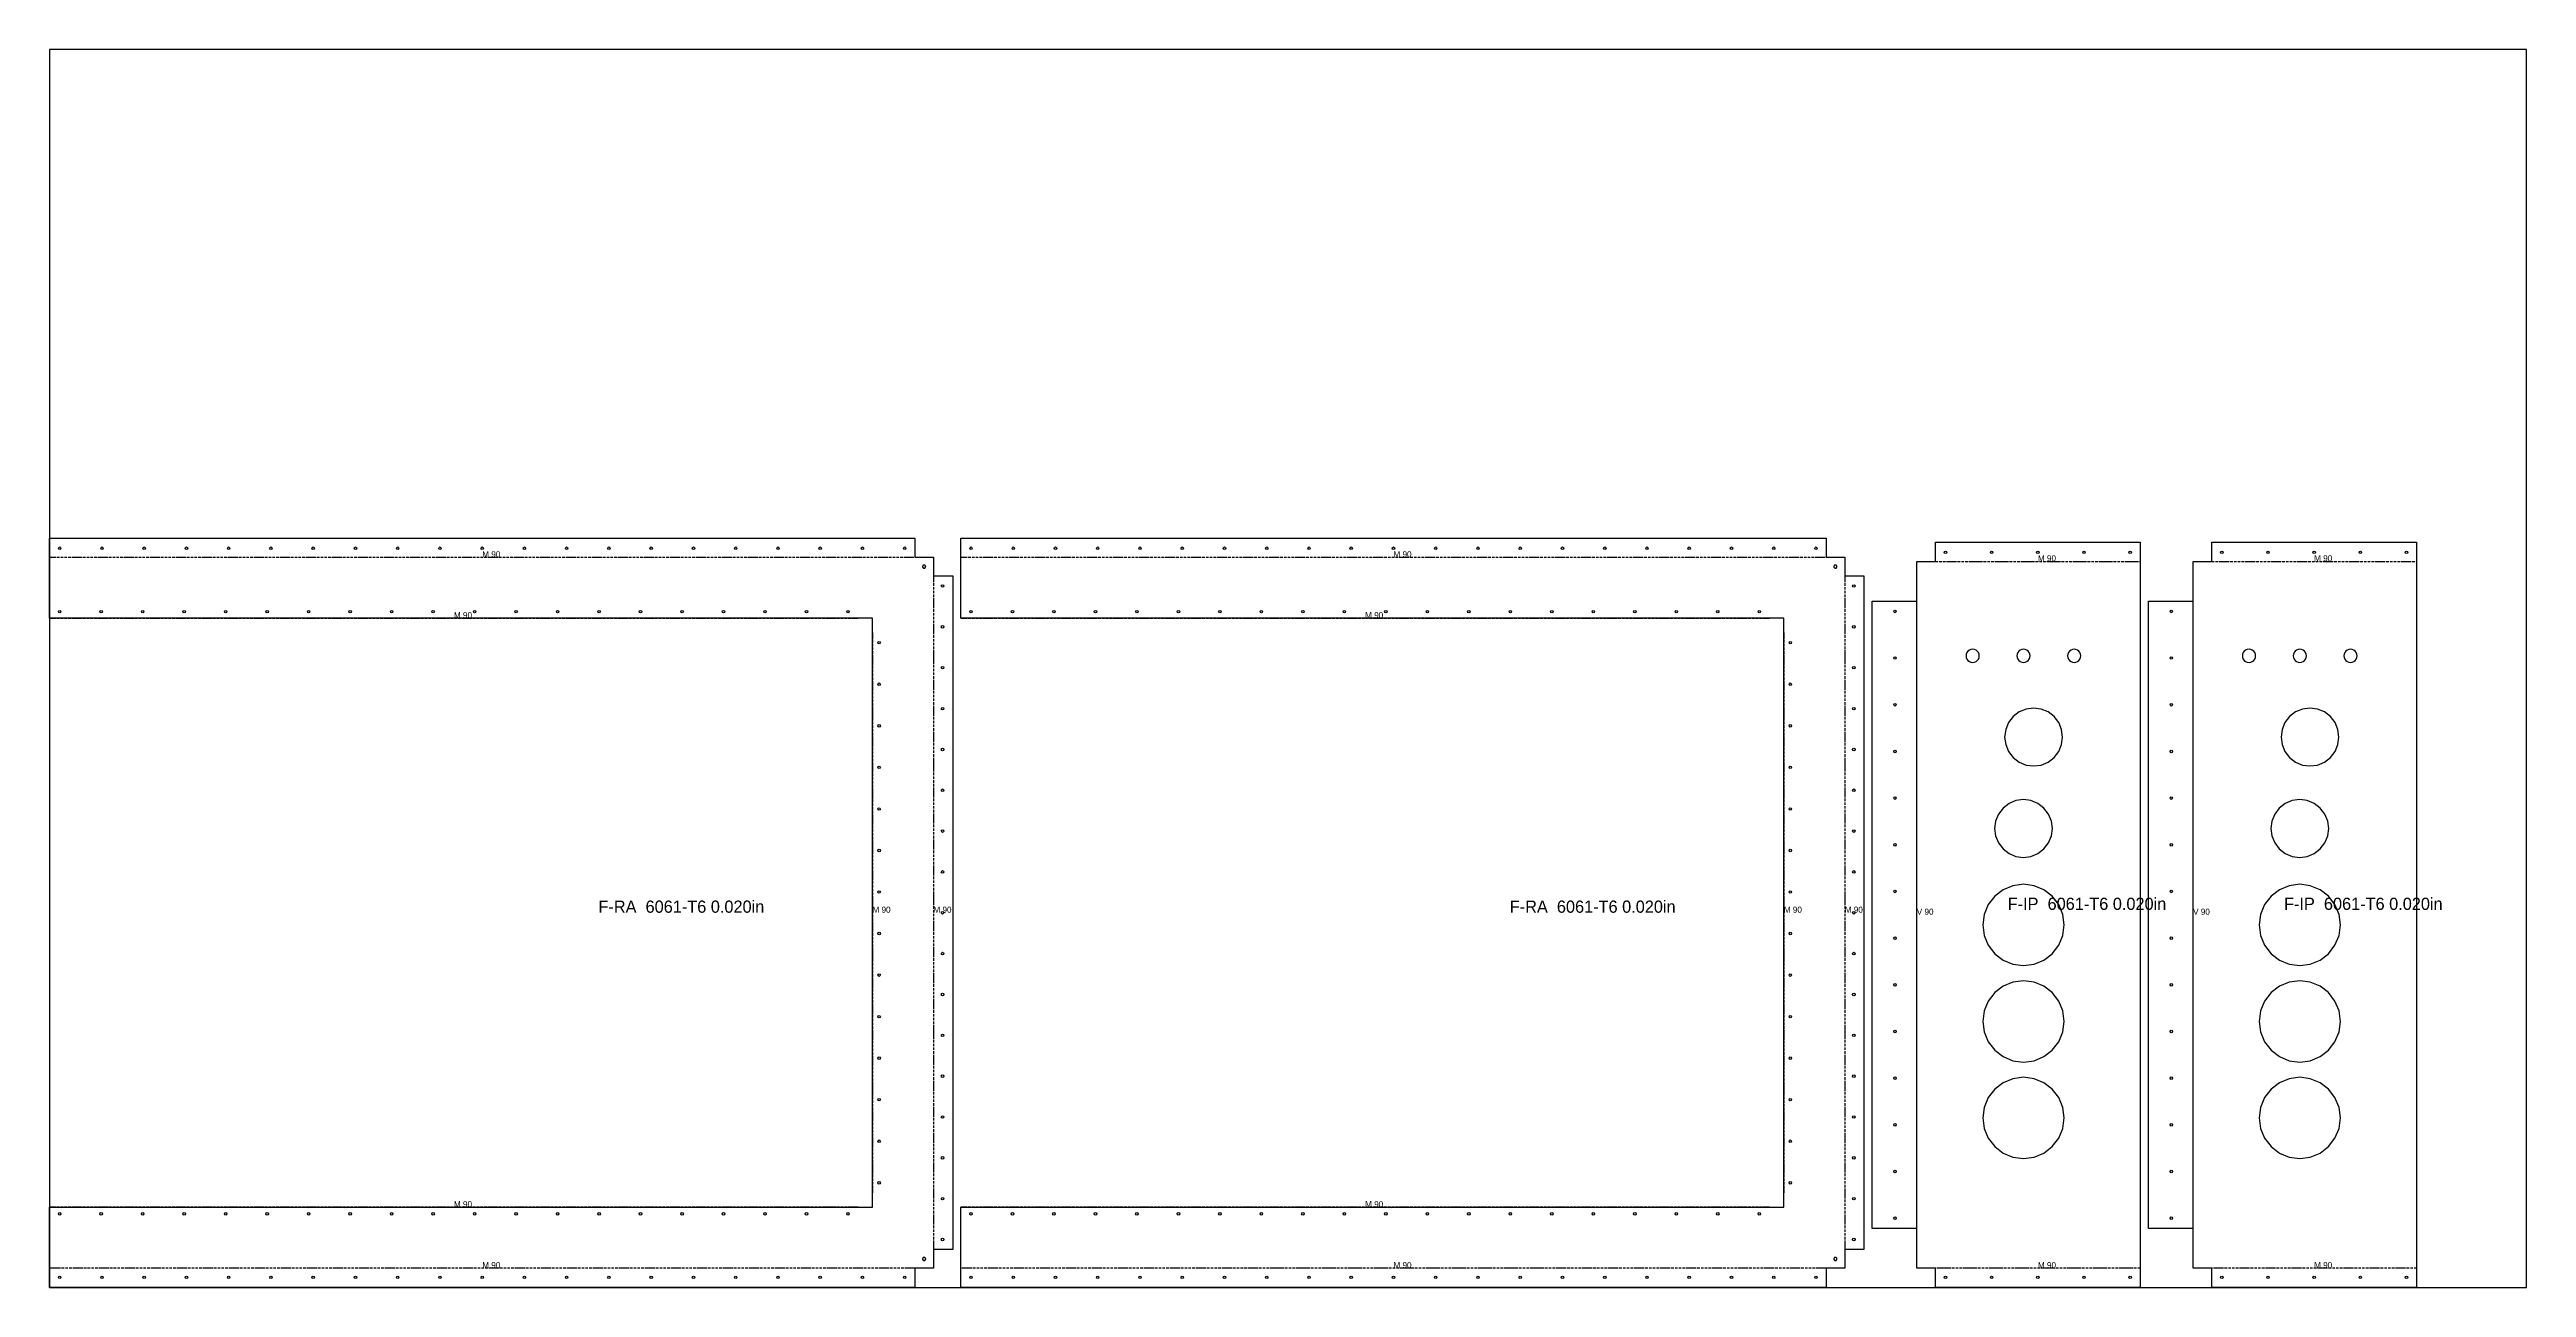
# Model space of a CAD drawing. Header units: millimetres. Extents: x 0 to 2438, y 0 to 1219.
import ezdxf

# ---------------------------------------------------------------- set-up
doc = ezdxf.new("R2010")
doc.units = ezdxf.units.MM
doc.linetypes.add('DASHDOT', pattern=[3.556, 2.54, -0.508, 0, -0.508])
doc.linetypes.add('DASHED', pattern=[1.524, 1.27, -0.254])
for name, color, linetype in [('CUT', 7, 'CONTINUOUS'), ('ETCH', 8, 'CONTINUOUS'), ('HOLE', 6, 'CONTINUOUS'), ('MOUNTAIN', 5, 'DASHDOT'), ('VALLEY', 1, 'DASHED')]:
    doc.layers.add(name, color=color, linetype=linetype)

msp = doc.modelspace()

# ---------------------------------------------------------------- linework, layer by layer
at = {"layer": 'CUT'}
for points in [[(0, 737.9), (851.7, 737.9), (851.7, 719), (870, 719), (870, 700.7), (889, 700.7), (889, 37.3), (870, 37.3), (870, 19), (851.7, 19), (851.7, 0), (0, 0), (0, 79), (810, 79), (810, 659), (0, 659), (0, 737.9)], [(897, 737.9), (1748.7, 737.9), (1748.7, 719), (1767, 719), (1767, 700.7), (1785.9, 700.7), (1785.9, 37.3), (1767, 37.3), (1767, 19), (1748.7, 19), (1748.7, 0), (897, 0), (897, 79), (1707, 79), (1707, 659), (897, 659), (897, 737.9)], [(1837.9, 715), (1856.2, 715), (1856.2, 733.9), (2057.9, 733.9), (2057.9, 0), (1856.2, 0), (1856.2, 19), (1837.9, 19), (1837.9, 58.2), (1793.9, 58.2), (1793.9, 675.7), (1837.9, 675.7), (1837.9, 715)], [(2109.9, 715), (2128.2, 715), (2128.2, 733.9), (2329.9, 733.9), (2329.9, 0), (2128.2, 0), (2128.2, 19), (2109.9, 19), (2109.9, 58.2), (2065.9, 58.2), (2065.9, 675.7), (2109.9, 675.7), (2109.9, 715)], [(862.3, 710.3), (862.2, 710.4), (862.2, 710.5), (862.1, 710.7), (862, 710.8), (861.9, 710.9), (861.8, 711), (861.7, 711.1), (861.6, 711.2), (861.4, 711.2), (861.3, 711.3), (861.2, 711.3), (861, 711.3), (860.9, 711.3), (860.7, 711.3), (860.6, 711.3), (860.4, 711.3), (860.3, 711.2), (860.2, 711.2), (860, 711.1), (859.9, 711), (859.8, 710.9), (859.7, 710.8), (859.6, 710.7), (859.5, 710.5), (859.5, 710.4), (859.4, 710.3), (859.4, 710.1), (859.4, 710), (859.4, 709.8), (859.4, 709.7), (859.4, 709.5), (859.4, 709.4), (859.5, 709.3), (859.5, 709.1), (859.6, 709), (859.7, 708.9), (859.8, 708.8), (859.9, 708.7), (860, 708.6), (860.2, 708.5), (860.3, 708.4), (860.4, 708.4), (860.6, 708.4), (860.7, 708.3), (860.9, 708.3), (861, 708.3), (861.2, 708.4), (861.3, 708.4), (861.4, 708.4), (861.6, 708.5), (861.7, 708.6), (861.8, 708.7), (861.9, 708.8), (862, 708.9), (862.1, 709), (862.2, 709.1), (862.2, 709.3), (862.3, 709.4), (862.3, 709.5), (862.4, 709.7), (862.4, 709.8), (862.4, 710), (862.3, 710.1), (862.3, 710.3)], [(1759.3, 710.3), (1759.2, 710.4), (1759.2, 710.5), (1759.1, 710.7), (1759, 710.8), (1758.9, 710.9), (1758.8, 711), (1758.7, 711.1), (1758.5, 711.2), (1758.4, 711.2), (1758.3, 711.3), (1758.1, 711.3), (1758, 711.3), (1757.8, 711.3), (1757.7, 711.3), (1757.5, 711.3), (1757.4, 711.3), (1757.3, 711.2), (1757.1, 711.2), (1757, 711.1), (1756.9, 711), (1756.8, 710.9), (1756.7, 710.8), (1756.6, 710.7), (1756.5, 710.5), (1756.4, 710.4), (1756.4, 710.3), (1756.4, 710.1), (1756.3, 710), (1756.3, 709.8), (1756.3, 709.7), (1756.4, 709.5), (1756.4, 709.4), (1756.4, 709.3), (1756.5, 709.1), (1756.6, 709), (1756.7, 708.9), (1756.8, 708.8), (1756.9, 708.7), (1757, 708.6), (1757.1, 708.5), (1757.3, 708.4), (1757.4, 708.4), (1757.5, 708.4), (1757.7, 708.3), (1757.8, 708.3), (1758, 708.3), (1758.1, 708.4), (1758.3, 708.4), (1758.4, 708.4), (1758.5, 708.5), (1758.7, 708.6), (1758.8, 708.7), (1758.9, 708.8), (1759, 708.9), (1759.1, 709), (1759.2, 709.1), (1759.2, 709.3), (1759.3, 709.4), (1759.3, 709.5), (1759.3, 709.7), (1759.3, 709.8), (1759.3, 710), (1759.3, 710.1), (1759.3, 710.3)], [(1888.3, 626.6), (1887.3, 625.2), (1886.6, 623.7), (1886.4, 622), (1886.6, 620.3), (1887.3, 618.7), (1888.3, 617.4), (1889.7, 616.3), (1891.2, 615.7), (1892.9, 615.5), (1894.6, 615.7), (1896.2, 616.3), (1897.5, 617.4), (1898.5, 618.7), (1899.2, 620.3), (1899.4, 622), (1899.2, 623.7), (1898.5, 625.2), (1897.5, 626.6), (1896.2, 627.6), (1894.6, 628.2), (1892.9, 628.5), (1891.2, 628.2), (1889.7, 627.6), (1888.3, 626.6)], [(1939.7, 627.6), (1938.3, 626.6), (1937.3, 625.2), (1936.6, 623.7), (1936.4, 622), (1936.6, 620.3), (1937.3, 618.7), (1938.3, 617.4), (1939.7, 616.3), (1941.2, 615.7), (1942.9, 615.5), (1944.6, 615.7), (1946.2, 616.3), (1947.5, 617.4), (1948.5, 618.7), (1949.2, 620.3), (1949.4, 622), (1949.2, 623.7), (1948.5, 625.2), (1947.5, 626.6), (1946.2, 627.6), (1944.6, 628.2), (1942.9, 628.5), (1941.2, 628.2), (1939.7, 627.6)], [(1991.2, 628.2), (1989.7, 627.6), (1988.3, 626.6), (1987.3, 625.2), (1986.6, 623.7), (1986.4, 622), (1986.6, 620.3), (1987.3, 618.7), (1988.3, 617.4), (1989.7, 616.3), (1991.2, 615.7), (1992.9, 615.5), (1994.6, 615.7), (1996.2, 616.3), (1997.5, 617.4), (1998.5, 618.7), (1999.2, 620.3), (1999.4, 622), (1999.2, 623.7), (1998.5, 625.2), (1997.5, 626.6), (1996.2, 627.6), (1994.6, 628.2), (1992.9, 628.5), (1991.2, 628.2)], [(2160.3, 626.6), (2159.3, 625.2), (2158.6, 623.7), (2158.4, 622), (2158.6, 620.3), (2159.3, 618.7), (2160.3, 617.4), (2161.6, 616.3), (2163.2, 615.7), (2164.9, 615.5), (2166.6, 615.7), (2168.1, 616.3), (2169.5, 617.4), (2170.5, 618.7), (2171.2, 620.3), (2171.4, 622), (2171.2, 623.7), (2170.5, 625.2), (2169.5, 626.6), (2168.1, 627.6), (2166.6, 628.2), (2164.9, 628.5), (2163.2, 628.2), (2161.6, 627.6), (2160.3, 626.6)], [(2211.6, 627.6), (2210.3, 626.6), (2209.3, 625.2), (2208.6, 623.7), (2208.4, 622), (2208.6, 620.3), (2209.3, 618.7), (2210.3, 617.4), (2211.6, 616.3), (2213.2, 615.7), (2214.9, 615.5), (2216.6, 615.7), (2218.1, 616.3), (2219.5, 617.4), (2220.5, 618.7), (2221.2, 620.3), (2221.4, 622), (2221.2, 623.7), (2220.5, 625.2), (2219.5, 626.6), (2218.1, 627.6), (2216.6, 628.2), (2214.9, 628.5), (2213.2, 628.2), (2211.6, 627.6)], [(2263.2, 628.2), (2261.6, 627.6), (2260.3, 626.6), (2259.3, 625.2), (2258.6, 623.7), (2258.4, 622), (2258.6, 620.3), (2259.3, 618.7), (2260.3, 617.4), (2261.6, 616.3), (2263.2, 615.7), (2264.9, 615.5), (2266.6, 615.7), (2268.1, 616.3), (2269.5, 617.4), (2270.5, 618.7), (2271.2, 620.3), (2271.4, 622), (2271.2, 623.7), (2270.5, 625.2), (2269.5, 626.6), (2268.1, 627.6), (2266.6, 628.2), (2264.9, 628.5), (2263.2, 628.2)], [(1928.2, 556.2), (1925.4, 549.3), (1924.4, 542), (1925.4, 534.6), (1928.2, 527.7), (1932.8, 521.8), (1938.7, 517.3), (1945.5, 514.4), (1952.9, 513.5), (1960.3, 514.4), (1967.2, 517.3), (1973.1, 521.8), (1977.6, 527.7), (1980.4, 534.6), (1981.4, 542), (1980.4, 549.3), (1977.6, 556.2), (1973.1, 562.1), (1967.2, 566.7), (1960.3, 569.5), (1952.9, 570.5), (1945.5, 569.5), (1938.7, 566.7), (1932.8, 562.1), (1928.2, 556.2)], [(2200.2, 556.2), (2197.4, 549.3), (2196.4, 542), (2197.4, 534.6), (2200.2, 527.7), (2204.7, 521.8), (2210.6, 517.3), (2217.5, 514.4), (2224.9, 513.5), (2232.3, 514.4), (2239.1, 517.3), (2245, 521.8), (2249.6, 527.7), (2252.4, 534.6), (2253.4, 542), (2252.4, 549.3), (2249.6, 556.2), (2245, 562.1), (2239.1, 566.7), (2232.3, 569.5), (2224.9, 570.5), (2217.5, 569.5), (2210.6, 566.7), (2204.7, 562.1), (2200.2, 556.2)], [(1915.4, 459.3), (1914.4, 452), (1915.4, 444.6), (1918.2, 437.7), (1922.8, 431.8), (1928.7, 427.3), (1935.5, 424.4), (1942.9, 423.5), (1950.3, 424.4), (1957.2, 427.3), (1963.1, 431.8), (1967.6, 437.7), (1970.4, 444.6), (1971.4, 452), (1970.4, 459.3), (1967.6, 466.2), (1963.1, 472.1), (1957.2, 476.7), (1950.3, 479.5), (1942.9, 480.5), (1935.5, 479.5), (1928.7, 476.7), (1922.8, 472.1), (1918.2, 466.2), (1915.4, 459.3)], [(2187.4, 459.3), (2186.4, 452), (2187.4, 444.6), (2190.2, 437.7), (2194.7, 431.8), (2200.6, 427.3), (2207.5, 424.4), (2214.9, 423.5), (2222.3, 424.4), (2229.1, 427.3), (2235, 431.8), (2239.6, 437.7), (2242.4, 444.6), (2243.4, 452), (2242.4, 459.3), (2239.6, 466.2), (2235, 472.1), (2229.1, 476.7), (2222.3, 479.5), (2214.9, 480.5), (2207.5, 479.5), (2200.6, 476.7), (2194.7, 472.1), (2190.2, 466.2), (2187.4, 459.3)], [(1902.9, 357), (1904.3, 346.6), (1908.3, 337), (1914.6, 328.7), (1922.9, 322.3), (1932.6, 318.3), (1942.9, 317), (1953.3, 318.3), (1962.9, 322.3), (1971.2, 328.7), (1977.6, 337), (1981.5, 346.6), (1982.9, 357), (1981.5, 367.3), (1977.6, 377), (1971.2, 385.3), (1962.9, 391.6), (1953.3, 395.6), (1942.9, 397), (1932.6, 395.6), (1922.9, 391.6), (1914.6, 385.3), (1908.3, 377), (1904.3, 367.3), (1902.9, 357)], [(2174.9, 357), (2176.2, 346.6), (2180.2, 337), (2186.6, 328.7), (2194.9, 322.3), (2204.5, 318.3), (2214.9, 317), (2225.2, 318.3), (2234.9, 322.3), (2243.2, 328.7), (2249.5, 337), (2253.5, 346.6), (2254.9, 357), (2253.5, 367.3), (2249.5, 377), (2243.2, 385.3), (2234.9, 391.6), (2225.2, 395.6), (2214.9, 397), (2204.5, 395.6), (2194.9, 391.6), (2186.6, 385.3), (2180.2, 377), (2176.2, 367.3), (2174.9, 357)], [(1904.3, 251.6), (1908.3, 242), (1914.6, 233.7), (1922.9, 227.3), (1932.6, 223.3), (1942.9, 222), (1953.3, 223.3), (1962.9, 227.3), (1971.2, 233.7), (1977.6, 242), (1981.5, 251.6), (1982.9, 262), (1981.5, 272.3), (1977.6, 282), (1971.2, 290.3), (1962.9, 296.6), (1953.3, 300.6), (1942.9, 302), (1932.6, 300.6), (1922.9, 296.6), (1914.6, 290.3), (1908.3, 282), (1904.3, 272.3), (1902.9, 262), (1904.3, 251.6)], [(2176.2, 251.6), (2180.2, 242), (2186.6, 233.7), (2194.9, 227.3), (2204.5, 223.3), (2214.9, 222), (2225.2, 223.3), (2234.9, 227.3), (2243.2, 233.7), (2249.5, 242), (2253.5, 251.6), (2254.9, 262), (2253.5, 272.3), (2249.5, 282), (2243.2, 290.3), (2234.9, 296.6), (2225.2, 300.6), (2214.9, 302), (2204.5, 300.6), (2194.9, 296.6), (2186.6, 290.3), (2180.2, 282), (2176.2, 272.3), (2174.9, 262), (2176.2, 251.6)], [(1908.3, 147), (1914.6, 138.7), (1922.9, 132.3), (1932.6, 128.3), (1942.9, 127), (1953.3, 128.3), (1962.9, 132.3), (1971.2, 138.7), (1977.6, 147), (1981.5, 156.6), (1982.9, 167), (1981.5, 177.3), (1977.6, 187), (1971.2, 195.3), (1962.9, 201.6), (1953.3, 205.6), (1942.9, 207), (1932.6, 205.6), (1922.9, 201.6), (1914.6, 195.3), (1908.3, 187), (1904.3, 177.3), (1902.9, 167), (1904.3, 156.6), (1908.3, 147)], [(2180.2, 147), (2186.6, 138.7), (2194.9, 132.3), (2204.5, 128.3), (2214.9, 127), (2225.2, 128.3), (2234.9, 132.3), (2243.2, 138.7), (2249.5, 147), (2253.5, 156.6), (2254.9, 167), (2253.5, 177.3), (2249.5, 187), (2243.2, 195.3), (2234.9, 201.6), (2225.2, 205.6), (2214.9, 207), (2204.5, 205.6), (2194.9, 201.6), (2186.6, 195.3), (2180.2, 187), (2176.2, 177.3), (2174.9, 167), (2176.2, 156.6), (2180.2, 147)], [(862.2, 28.7), (862.2, 28.8), (862.1, 28.9), (862, 29.1), (861.9, 29.2), (861.8, 29.3), (861.7, 29.4), (861.6, 29.4), (861.4, 29.5), (861.3, 29.5), (861.2, 29.6), (861, 29.6), (860.9, 29.6), (860.7, 29.6), (860.6, 29.6), (860.4, 29.5), (860.3, 29.5), (860.2, 29.4), (860, 29.4), (859.9, 29.3), (859.8, 29.2), (859.7, 29.1), (859.6, 28.9), (859.5, 28.8), (859.5, 28.7), (859.4, 28.5), (859.4, 28.4), (859.4, 28.3), (859.4, 28.1), (859.4, 28), (859.4, 27.8), (859.4, 27.7), (859.5, 27.5), (859.5, 27.4), (859.6, 27.3), (859.7, 27.2), (859.8, 27.1), (859.9, 27), (860, 26.9), (860.2, 26.8), (860.3, 26.7), (860.4, 26.7), (860.6, 26.6), (860.7, 26.6), (860.9, 26.6), (861, 26.6), (861.2, 26.6), (861.3, 26.7), (861.4, 26.7), (861.6, 26.8), (861.7, 26.9), (861.8, 27), (861.9, 27.1), (862, 27.2), (862.1, 27.3), (862.2, 27.4), (862.2, 27.5), (862.3, 27.7), (862.3, 27.8), (862.4, 28), (862.4, 28.1), (862.4, 28.3), (862.3, 28.4), (862.3, 28.5), (862.2, 28.7)], [(1759.2, 28.7), (1759.2, 28.8), (1759.1, 28.9), (1759, 29.1), (1758.9, 29.2), (1758.8, 29.3), (1758.7, 29.4), (1758.5, 29.4), (1758.4, 29.5), (1758.3, 29.5), (1758.1, 29.6), (1758, 29.6), (1757.8, 29.6), (1757.7, 29.6), (1757.5, 29.6), (1757.4, 29.5), (1757.3, 29.5), (1757.1, 29.4), (1757, 29.4), (1756.9, 29.3), (1756.8, 29.2), (1756.7, 29.1), (1756.6, 28.9), (1756.5, 28.8), (1756.4, 28.7), (1756.4, 28.5), (1756.4, 28.4), (1756.3, 28.3), (1756.3, 28.1), (1756.3, 28), (1756.4, 27.8), (1756.4, 27.7), (1756.4, 27.5), (1756.5, 27.4), (1756.6, 27.3), (1756.7, 27.2), (1756.8, 27.1), (1756.9, 27), (1757, 26.9), (1757.1, 26.8), (1757.3, 26.7), (1757.4, 26.7), (1757.5, 26.6), (1757.7, 26.6), (1757.8, 26.6), (1758, 26.6), (1758.1, 26.6), (1758.3, 26.7), (1758.4, 26.7), (1758.5, 26.8), (1758.7, 26.9), (1758.8, 27), (1758.9, 27.1), (1759, 27.2), (1759.1, 27.3), (1759.2, 27.4), (1759.2, 27.5), (1759.3, 27.7), (1759.3, 27.8), (1759.3, 28), (1759.3, 28.1), (1759.3, 28.3), (1759.3, 28.4), (1759.3, 28.5), (1759.2, 28.7)]]:
    msp.add_lwpolyline(points, close=True, dxfattribs=at)
at = {"layer": 'ETCH'}
msp.add_lwpolyline([(0, 0), (2438, 0), (2438, 1219), (0, 1219)], close=True, dxfattribs=at)
at = {"layer": 'HOLE'}
for centre in [(10, 727.9), (51.6, 727.9), (93.2, 727.9), (134.8, 727.9), (176.3, 727.9), (217.9, 727.9), (259.5, 727.9), (301.1, 727.9), (342.7, 727.9), (384.3, 727.9), (425.9, 727.9), (467.4, 727.9), (509, 727.9), (550.6, 727.9), (592.2, 727.9), (633.8, 727.9), (675.4, 727.9), (717, 727.9), (758.5, 727.9), (800.1, 727.9), (841.7, 727.9), (907, 727.9), (948.6, 727.9), (990.1, 727.9), (1031.7, 727.9), (1073.3, 727.9), (1114.9, 727.9), (1156.5, 727.9), (1198.1, 727.9), (1239.7, 727.9), (1281.2, 727.9), (1322.8, 727.9), (1364.4, 727.9), (1406, 727.9), (1447.6, 727.9), (1489.2, 727.9), (1530.8, 727.9), (1572.3, 727.9), (1613.9, 727.9), (1655.5, 727.9), (1697.1, 727.9), (1738.7, 727.9), (1866.2, 723.9), (1911.6, 723.9), (1957.1, 723.9), (2002.5, 723.9), (2047.9, 723.9), (2138.2, 723.9), (2183.6, 723.9), (2229, 723.9), (2274.5, 723.9), (2319.9, 723.9), (879, 690.7), (1775.9, 690.7), (10, 665.4), (50.8, 665.4), (91.7, 665.4), (132.5, 665.4), (173.4, 665.4), (214.2, 665.4), (255, 665.4), (295.9, 665.4), (336.7, 665.4), (377.5, 665.4), (418.4, 665.4), (459.2, 665.4), (500.1, 665.4), (540.9, 665.4), (581.7, 665.4), (622.6, 665.4), (663.4, 665.4), (704.2, 665.4), (745.1, 665.4), (785.9, 665.4), (907, 665.4), (947.8, 665.4), (988.6, 665.4), (1029.5, 665.4), (1070.3, 665.4), (1111.2, 665.4), (1152, 665.4), (1192.8, 665.4), (1233.7, 665.4), (1274.5, 665.4), (1315.3, 665.4), (1356.2, 665.4), (1397, 665.4), (1437.9, 665.4), (1478.7, 665.4), (1519.5, 665.4), (1560.4, 665.4), (1601.2, 665.4), (1642, 665.4), (1682.9, 665.4), (1816.4, 665.7), (2088.4, 665.7), (816.5, 634.9), (879, 650.5), (1713.4, 634.9), (1775.9, 650.5), (879, 610.3), (1775.9, 610.3), (1816.4, 619.8), (2088.4, 619.8), (816.5, 594), (1713.4, 594), (879, 570), (1775.9, 570), (1816.4, 573.8), (2088.4, 573.8), (816.5, 553.1), (1713.4, 553.1), (816.5, 512.2), (879, 529.8), (1713.4, 512.2), (1775.9, 529.8), (1816.4, 527.8), (2088.4, 527.8), (879, 489.6), (1775.9, 489.6), (816.5, 471.2), (1713.4, 471.2), (1816.4, 481.9), (2088.4, 481.9), (879, 449.4), (1775.9, 449.4), (816.5, 430.3), (1713.4, 430.3), (1816.4, 435.9), (2088.4, 435.9), (816.5, 389.4), (879, 409.2), (1713.4, 389.4), (1775.9, 409.2), (1816.4, 390), (2088.4, 390), (879, 369), (1775.9, 369), (816.5, 348.5), (1713.4, 348.5), (1816.4, 344), (2088.4, 344), (879, 328.8), (1775.9, 328.8), (816.5, 307.6), (1713.4, 307.6), (1816.4, 298), (2088.4, 298), (879, 288.5), (1775.9, 288.5), (816.5, 266.7), (879, 248.3), (1713.4, 266.7), (1775.9, 248.3), (1816.4, 252.1), (2088.4, 252.1), (816.5, 225.8), (1713.4, 225.8), (879, 208.1), (1775.9, 208.1), (1816.4, 206.1), (2088.4, 206.1), (816.5, 184.9), (1713.4, 184.9), (879, 167.9), (1775.9, 167.9), (1816.4, 160.2), (2088.4, 160.2), (816.5, 144), (879, 127.7), (1713.4, 144), (1775.9, 127.7), (816.5, 103.1), (1713.4, 103.1), (1816.4, 114.2), (2088.4, 114.2), (10, 72.5), (50.8, 72.5), (91.7, 72.5), (132.5, 72.5), (173.4, 72.5), (214.2, 72.5), (255, 72.5), (295.9, 72.5), (336.7, 72.5), (377.5, 72.5), (418.4, 72.5), (459.2, 72.5), (500.1, 72.5), (540.9, 72.5), (581.7, 72.5), (622.6, 72.5), (663.4, 72.5), (704.2, 72.5), (745.1, 72.5), (785.9, 72.5), (879, 87.5), (907, 72.5), (947.8, 72.5), (988.6, 72.5), (1029.5, 72.5), (1070.3, 72.5), (1111.2, 72.5), (1152, 72.5), (1192.8, 72.5), (1233.7, 72.5), (1274.5, 72.5), (1315.3, 72.5), (1356.2, 72.5), (1397, 72.5), (1437.9, 72.5), (1478.7, 72.5), (1519.5, 72.5), (1560.4, 72.5), (1601.2, 72.5), (1642, 72.5), (1682.9, 72.5), (1775.9, 87.5), (1816.4, 68.2), (2088.4, 68.2), (879, 47.3), (1775.9, 47.3), (10, 10), (51.6, 10), (93.2, 10), (134.8, 10), (176.3, 10), (217.9, 10), (259.5, 10), (301.1, 10), (342.7, 10), (384.3, 10), (425.9, 10), (467.4, 10), (509, 10), (550.6, 10), (592.2, 10), (633.8, 10), (675.4, 10), (717, 10), (758.5, 10), (800.1, 10), (841.7, 10), (907, 10), (948.6, 10), (990.1, 10), (1031.7, 10), (1073.3, 10), (1114.9, 10), (1156.5, 10), (1198.1, 10), (1239.7, 10), (1281.2, 10), (1322.8, 10), (1364.4, 10), (1406, 10), (1447.6, 10), (1489.2, 10), (1530.8, 10), (1572.3, 10), (1613.9, 10), (1655.5, 10), (1697.1, 10), (1738.7, 10), (1866.2, 10), (1911.6, 10), (1957.1, 10), (2002.5, 10), (2047.9, 10), (2138.2, 10), (2183.6, 10), (2229, 10), (2274.5, 10), (2319.9, 10)]:
    msp.add_circle(centre, 1.25, dxfattribs=at)
at = {"layer": 'MOUNTAIN'}
for p, q in [((0, 719), (851.7, 719)), ((897, 719), (1748.7, 719)), ((1856.2, 715), (2057.9, 715)), ((2128.2, 715), (2329.9, 715)), ((870, 700.7), (870, 37.3)), ((1767, 700.7), (1767, 37.3)), ((0, 659), (795.9, 659)), ((897, 659), (1692.9, 659)), ((810, 644.9), (810, 93.1)), ((1707, 644.9), (1707, 93.1)), ((795.9, 79), (0, 79)), ((1692.9, 79), (897, 79)), ((851.7, 19), (0, 19)), ((1748.7, 19), (897, 19)), ((2057.9, 19), (1856.2, 19)), ((2329.9, 19), (2128.2, 19))]:
    msp.add_line(p, q, dxfattribs=at)
at = {"layer": 'VALLEY'}
for p, q in [((1837.9, 58.2), (1837.9, 675.7)), ((2109.9, 58.2), (2109.9, 675.7))]:
    msp.add_line(p, q, dxfattribs=at)

# ---------------------------------------------------------------- texts
at = {"layer": 'ETCH'}
for s, height, p in [('M 90', 6, (425.9, 719)), ('M 90', 6, (1322.8, 719)), ('M 90', 6, (1957.1, 715)), ('M 90', 6, (2229, 715)), ('M 90', 6, (398, 659)), ('M 90', 6, (1294.9, 659)), ('F-RA  6061-T6 0.020in', 12, (540.3, 369)), ('M 90', 6, (810, 369)), ('M 90', 6, (870, 369)), ('F-RA  6061-T6 0.020in', 12, (1437.3, 369)), ('M 90', 6, (1707, 369)), ('M 90', 6, (1767, 369)), ('V 90', 6, (1837.9, 367)), ('F-IP  6061-T6 0.020in', 12, (1927.4, 371.8)), ('V 90', 6, (2109.9, 367)), ('F-IP  6061-T6 0.020in', 12, (2199.4, 371.8)), ('M 90', 6, (398, 79)), ('M 90', 6, (1294.9, 79)), ('M 90', 6, (425.9, 19)), ('M 90', 6, (1322.8, 19)), ('M 90', 6, (1957.1, 19)), ('M 90', 6, (2229, 19))]:
    msp.add_text(s, height=height, dxfattribs=at).set_placement(p)

doc.saveas('drawing.dxf')
